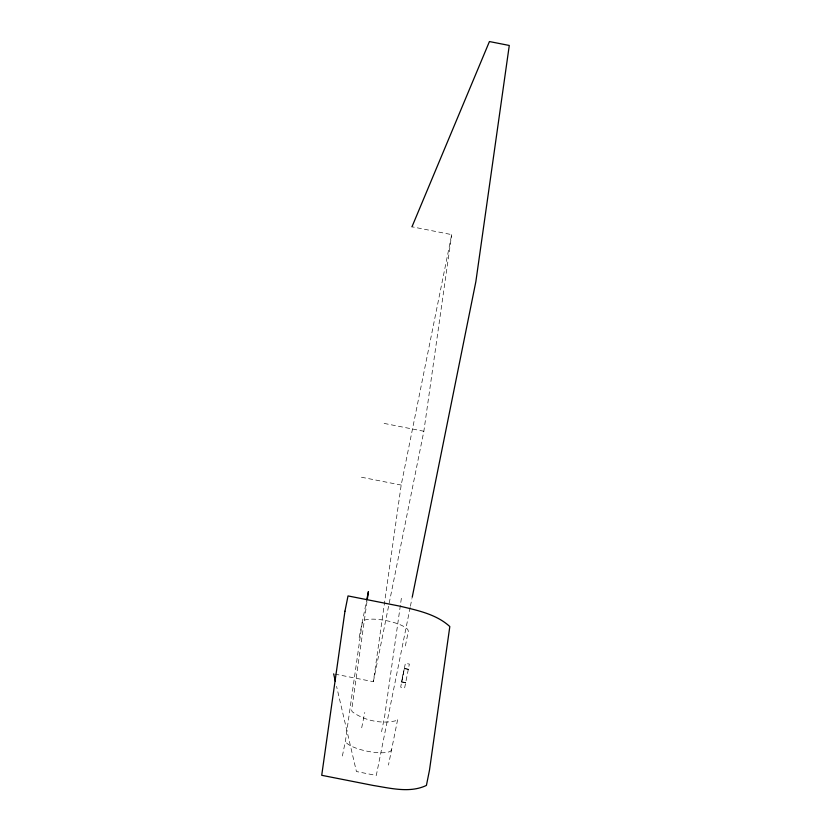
<?xml version="1.0" encoding="UTF-8"?>
<svg xmlns="http://www.w3.org/2000/svg" width="831" height="831" viewBox="0 0 831 831"><rect width="100%" height="100%" fill="white"/><g stroke="black" fill="none" stroke-linecap="round" stroke-linejoin="round"><path stroke-width="0.62" stroke-dasharray="4.16 3.12" d="M405.653 682.822L401.685 682.043L402.277 678.553M401.685 682.043L404.375 668.394L408.353 669.173M342.393 755.992L345.478 740.701L362.264 622.139L363.137 620.871A23.6 6.347 11.4 0 1 386.155 620.622A23.6 6.347 11.4 0 1 407.865 629.69L408.343 631.228L405.258 646.508M366.98 601.758L351.648 710.131L352.126 711.658C364.342 720.706 382.125 724.476 396.844 720.477L397.717 719.21L388.472 765.081M334.893 674.097L373.358 681.69L401.186 485.065L451.69 234.622L411.979 226.79M373.358 681.69L423.852 431.247L451.69 234.622M401.363 598.299L384.639 716.395L381.564 731.685M402.599 676.901L400.677 687.133L404.645 687.912L409.351 664.094L405.383 663.304L402.942 675.125M402.266 678.148L402.879 675.063M359.179 637.419L366.45 601.343M361.703 727.769L364.788 712.479M410.161 607.461L376.287 775.448L356.426 771.532L336.565 686.375M410.41 606.183L411.947 598.549M403.295 673.359L404.375 668.394M391.557 749.791L390.684 751.047A23.6 6.347 11.4 0 1 367.655 751.307A23.6 6.347 11.4 0 1 345.956 742.228L345.478 740.701M384.151 423.415L423.852 431.247M361.485 477.233L401.186 485.065M404.354 668.654L408.322 669.433M401.705 681.784L405.673 682.573"/><path stroke-width="1.25" d="M367.344 599.213L368.424 591.558L366.7 600.117M412.207 597.281L475.851 281.667L509.278 45.466L489.428 41.55L411.979 226.79M333.647 673.858L335.402 681.368M344.948 611.221L321.722 775.302L373.337 785.482C390.508 788.203 410.005 793.335 426.417 785.409L429.492 770.129L449.82 626.553C436.223 614.078 417.069 610.276 399.649 606.111L348.023 595.931L344.948 611.221"/></g></svg>
